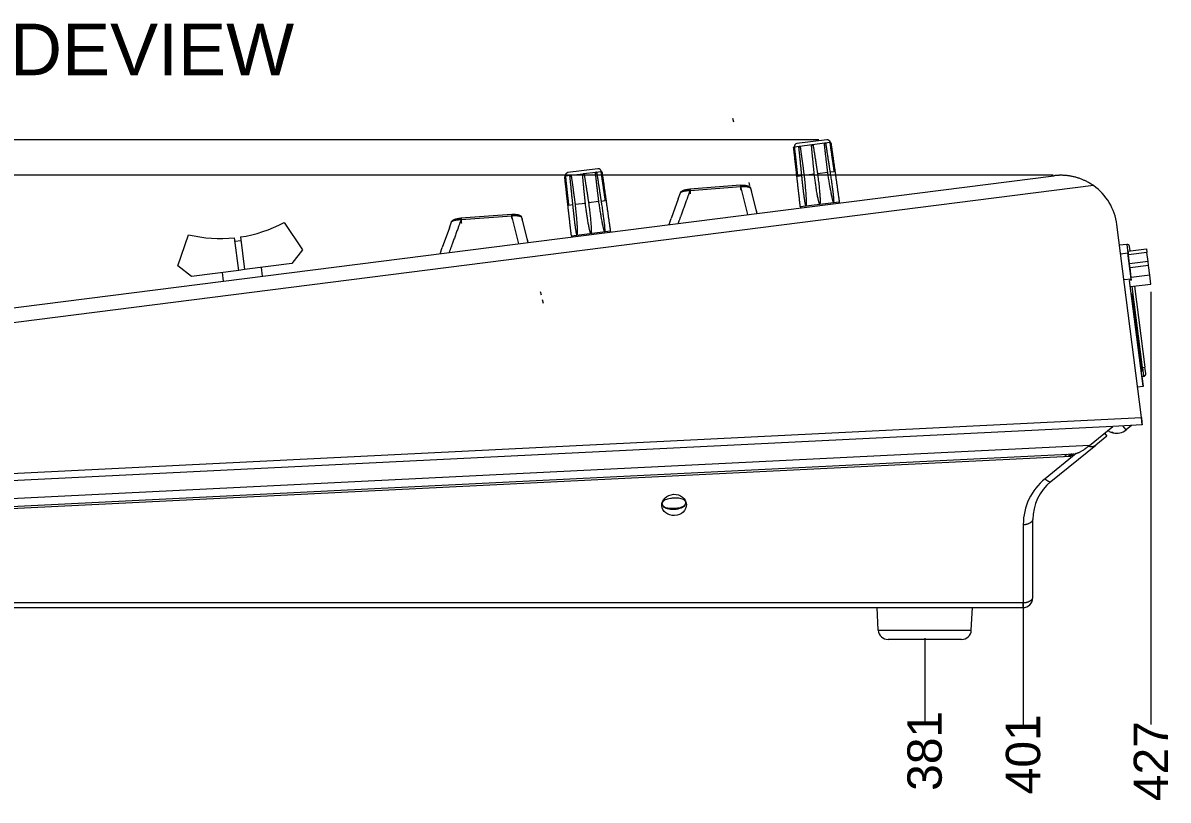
# Model space of a CAD drawing. Header units: metres. Extents: x 0.424 to 0.895, y -0.018 to 0.953.
# Drawn here: x 0.6621 to 0.8953, y -0.0181 to 0.1403 of the extents above; entities that cross this region are included whole.
import ezdxf

# ---------------------------------------------------------------- set-up
doc = ezdxf.new("R2010")
doc.units = ezdxf.units.M
for name, color, linetype, lineweight in [('Bemaßung (ISO)', 7, 'Continuous', 25), ('Sichtbar (ISO)', 7, 'Continuous', 50), ('Sichtbar schmal (ISO)', 7, 'Continuous', 35), ('Symbol (ISO)', 7, 'Continuous', 25)]:
    doc.layers.add(name, color=color, linetype=linetype, lineweight=lineweight)
doc.styles.add('Arial', font='arial.ttf')

# ---------------------------------------------------------------- blocks, each defined once
blk = doc.blocks.new('Gruppe-31')
at = {"layer": 'Bemaßung (ISO)', "lineweight": 9, "transparency": 33554687}
blk.add_line((0.2248284420960419, -0.3681082054002894), (-0.2107419621655197, -0.3681082054002894), dxfattribs=at)
blk = doc.blocks.new('Gruppe-32')
at = {"layer": 'Bemaßung (ISO)', "lineweight": 9, "transparency": 33554687}
blk.add_line((0.1771612276977339, -0.360868545283615), (-0.1907419621655194, -0.360868545283615), dxfattribs=at)
blk = doc.blocks.new('Gruppe-37')
at = {"layer": 'Bemaßung (ISO)', "lineweight": 9, "transparency": 33554687}
blk.add_line((0.1987153514188119, -0.4623873036679216), (0.1987153514188119, -0.4800256857327884), dxfattribs=at)
at = {"layer": 'Bemaßung (ISO)', "transparency": 33554687, "insert": (0.198715351418811, -0.4935256853559752), "char_height": 0.007, "attachment_point": 4, "rotation": 90, "line_spacing_factor": 1.004016064257028, "style": 'Arial'}
blk.add_mtext('381', dxfattribs=at)
blk = doc.blocks.new('Gruppe-38')
at = {"layer": 'Bemaßung (ISO)', "lineweight": 9, "transparency": 33554687}
blk.add_line((0.2187647792558298, -0.4488195820205058), (0.2187647792558298, -0.4800256857327884), dxfattribs=at)
at = {"layer": 'Bemaßung (ISO)', "transparency": 33554687, "insert": (0.2187647792558298, -0.4942256853338097), "char_height": 0.007, "attachment_point": 4, "rotation": 90, "line_spacing_factor": 1.004016064257028, "style": 'Arial'}
blk.add_mtext('401', dxfattribs=at)
blk = doc.blocks.new('Gruppe-39')
at = {"layer": 'Bemaßung (ISO)', "lineweight": 9, "transparency": 33554687}
blk.add_line((0.2447632936129739, -0.391857452916014), (0.2447632936129739, -0.4800256857327884), dxfattribs=at)
at = {"layer": 'Bemaßung (ISO)', "transparency": 33554687, "insert": (0.2447632936129739, -0.4956256852894786), "char_height": 0.007, "attachment_point": 4, "rotation": 90, "line_spacing_factor": 1.004016064257028, "style": 'Arial'}
blk.add_mtext('427', dxfattribs=at)

msp = doc.modelspace()

# ---------------------------------------------------------------- linework, layer by layer
at = {"layer": 'Sichtbar (ISO)', "lineweight": 9}
for p, q in [((0.8068548423317257, 0.1200524399696272), (0.806670061012978, 0.1207803961725808)), ((0.8191706198768631, 0.1150282613629304), (0.8191564637248953, 0.1150264621900135)), ((0.8191706198768631, 0.1150282613629304), (0.820223678804828, 0.1151620996480429)), ((0.8257910742416411, 0.116474513017436), (0.8196901512023241, 0.1156991175903587)), ((0.8202492623347516, 0.1151653511809639), (0.8202236790819272, 0.1151620996832608)), ((0.8202492623347516, 0.115165351180964), (0.8228005776070781, 0.1154896100156428)), ((0.822831617829147, 0.1154935550656118), (0.8228005776070781, 0.1154896100156428)), ((0.822831617829147, 0.1154935550656119), (0.8253830277994018, 0.1158178259359025)), ((0.8254086630861011, 0.1158210840468393), (0.8253830277994018, 0.1158178259359025)), ((0.825408663087368, 0.1158210840470002), (0.8264619008450826, 0.1159549450604397)), ((0.8264760583897077, 0.1159567444103561), (0.8264619008450826, 0.1159549450604396)), ((0.7791661339411707, 0.1105487268267642), (0.7730652109018538, 0.1097733313996869)), ((0.7762066775286767, 0.10956776887494), (0.7787580874989315, 0.1098920397452307)), ((0.7787837227856307, 0.1098952978561674), (0.7787580874989315, 0.1098920397452307)), ((0.7787837227868977, 0.1098952978563284), (0.7798369605446127, 0.1100291588697678)), ((0.7798511180892373, 0.1100309582196843), (0.7798369605446127, 0.1100291588697678)), ((0.8238946343814566, 0.109595905601102), (0.8259797463970726, 0.1098609124388271)), ((0.8264415179757647, 0.1099196011926705), (0.827305717626526, 0.1100294364508709)), ((0.4758956397761055, 0.05879925345880843), (0.8720092283288259, 0.1091432199680698)), ((0.772545679576393, 0.1091024751722586), (0.7725315234244249, 0.1091006759993416)), ((0.772545679576393, 0.1091024751722586), (0.7735987385043577, 0.1092363134573711)), ((0.7736243220342812, 0.1092395649902921), (0.7735987387814566, 0.1092363134925889)), ((0.7736243220342812, 0.1092395649902922), (0.776175637306608, 0.1095638238249709)), ((0.7762066775286767, 0.10956776887494), (0.776175637306608, 0.1095638238249709)), ((0.8101321024593724, 0.1071414880085628), (0.8099654868353113, 0.1077978799298474)), ((0.8198355134683718, 0.1090800125512022), (0.8206973063840498, 0.1091895419259537)), ((0.8211585372824234, 0.1092481619621548), (0.8232426495402763, 0.1095130417358939)), ((0.7955522119445682, 0.1044364693268633), (0.7959978948106864, 0.105677331894544)), ((0.7959979366453649, 0.1056774520587705), (0.7959978957629844, 0.1056773383094131)), ((0.8082463092239918, 0.1072048414553023), (0.7979150881478385, 0.1064345728110788)), ((0.8102555151912181, 0.1065915344543697), (0.8104452326787199, 0.1058441561680202)), ((0.8102574417785151, 0.1065892000140725), (0.8104039495164049, 0.1060120419546954)), ((0.8102623731499548, 0.1065904518350365), (0.810262309313673, 0.1065907030287883)), ((0.8103082925951214, 0.1064095530473194), (0.8103085071582095, 0.1064087077825336)), ((0.8103085074882475, 0.1064087078663091), (0.8103530904437216, 0.1062330731877057)), ((0.8103530902413031, 0.1062330731363249), (0.8103535454002739, 0.1062312800401114)), ((0.8104037838515865, 0.1060126805238801), (0.8115593506149102, 0.1014603982240019)), ((0.7732105731679012, 0.1031542263605303), (0.7740723660835797, 0.1032637557352818)), ((0.774533596981953, 0.103322375771483), (0.7766177092398057, 0.1035872555452221)), ((0.7772696940809865, 0.1036701194104302), (0.7793548060966022, 0.1039351262481552)), ((0.7798165776752943, 0.1039938150019987), (0.7806807773260557, 0.1041036502601991)), ((0.795552215497883, 0.1044364810595703), (0.7941125092968419, 0.1004280735642599)), ((0.820388053909935, 0.1029044103137517), (0.8203989718849138, 0.1027854349924343)), ((0.8283351319360581, 0.103794079450421), (0.8203989718849143, 0.1027854349924344)), ((0.8203989718849143, 0.1027854349924343), (0.8204241879963637, 0.1025870309911557)), ((0.82831594125784, 0.1039120033544004), (0.8283351319360583, 0.1037940794504211)), ((0.8283351319360581, 0.103794079450421), (0.8283603480475076, 0.1035956754491424)), ((0.7616213689235214, 0.1012790552646305), (0.7512901478473681, 0.1005087866204069)), ((0.7636314312602697, 0.1006623786151711), (0.7638211499200288, 0.09991499570939927)), ((0.7636325015626371, 0.1006634138548579), (0.7637790093046222, 0.1000862557792387)), ((0.7636374328494844, 0.1006646656443647), (0.7636373690132027, 0.1006649168381163)), ((0.7636833522946403, 0.10048376685669), (0.7636835668577505, 0.1004829215918164)), ((0.7636835671877884, 0.1004829216755919), (0.7637281501432369, 0.1003072869970895)), ((0.7637281499408184, 0.1003072869457089), (0.7637286050998173, 0.1003054938493854)), ((0.7936665016454508, 0.09918630988123373), (0.7941125241321174, 0.1004281169739443)), ((0.8113890708366402, 0.1021259762937693), (0.8115574025637142, 0.1014628458263135)), ((0.7152610635873695, 0.09960420271310322), (0.7189936069500386, 0.09403032434649017)), ((0.7489272751986613, 0.09851069487237568), (0.7474875689960409, 0.09450228737266764)), ((0.7489272688343094, 0.09851067531322683), (0.7493729516833423, 0.0997515378333384)), ((0.7493729963448945, 0.0997516658680987), (0.7493729554625138, 0.09975155211874126)), ((0.7637798678959411, 0.1000828590139607), (0.7649354431260271, 0.09553054336079808)), ((0.7816910009573697, 0.09798621716372846), (0.781710191635588, 0.09786829325974933)), ((0.889863952146105, 0.05987120395752082), (0.8848673848107039, 0.09918491630290649)), ((0.6935978947863782, 0.0908026620809328), (0.6958174714620667, 0.09713302379103583)), ((0.7060157402574933, 0.08986079486338011), (0.7051701755496655, 0.09651381992269142)), ((0.706461464003135, 0.09587150058627514), (0.7052710399954635, 0.09572020391757696)), ((0.7063605995573371, 0.09666511659138949), (0.7072061642651651, 0.09001209153207806)), ((0.7647647337747853, 0.09619781430218333), (0.764933066227537, 0.09553468097584755)), ((0.7737631136094649, 0.09697862412307989), (0.7737740315844435, 0.09685964880176251)), ((0.7817101916355877, 0.09786829325974922), (0.7737740315844439, 0.09685964880176257)), ((0.7737740315844439, 0.09685964880176251), (0.7737992476958937, 0.09666124480048388)), ((0.7817101916355877, 0.09786829325974922), (0.7817354077470374, 0.09766988925847059)), ((0.7189936069500386, 0.09403032434649017), (0.716828758327177, 0.09123507293738692)), ((0.7470415354836872, 0.0932604516880624), (0.7474875578162302, 0.0945022583516511)), ((0.8869002311658698, 0.09515655489466818), (0.885400224267496, 0.09499245861562317)), ((0.8871124108689769, 0.09377479772773245), (0.8908820868932701, 0.09425390384527621)), ((0.887112410868976, 0.09377479772773245), (0.887204418394067, 0.09305086925202788)), ((0.887563779971824, 0.09383216438128045), (0.887450615278178, 0.09472256051025729)), ((0.8908820868932701, 0.09425390384527621), (0.89097409441836, 0.09352997536957158)), ((0.8912078540278399, 0.09169072105193071), (0.8909740944183591, 0.09352997536957519)), ((0.716828758327177, 0.09123507293738692), (0.7072061642651651, 0.09001209153207806)), ((0.8874381780035469, 0.09121161493438695), (0.8872044183940659, 0.0930508692520316)), ((0.8875410847636249, 0.09040192970599598), (0.8874381780035469, 0.09121161493438695)), ((0.8913107607879189, 0.09088103582353979), (0.8912078540278399, 0.09169072105193071)), ((0.6963931461954814, 0.0886378134580712), (0.6935978947863782, 0.0908026620809328)), ((0.7060157402574933, 0.08986079486338011), (0.6963931461954814, 0.0886378134580712)), ((0.7026428722357525, 0.0894321209687357), (0.7028698172387994, 0.08764648495722832)), ((0.7072061642651642, 0.09001209153207806), (0.7060157402574928, 0.08986079486338011)), ((0.7105790322868966, 0.09044076542672236), (0.7108059772899437, 0.08865512941521497)), ((0.8877932458781199, 0.08841788969321018), (0.8875410847636249, 0.09040192970599598)), ((0.8915629219024139, 0.08889699581075378), (0.8877932458781199, 0.08841788969321018)), ((0.8915629219024139, 0.08889699581075389), (0.8913107607879189, 0.09088103582353979)), ((0.891793140156881, 0.08708560538503685), (0.8915629219024128, 0.08889699581075389)), ((0.8862920951075518, 0.0879750902306633), (0.8878247660174299, 0.08816988469161202)), ((0.887861059233434, 0.087884324434292), (0.8874642512308769, 0.0878338922113927)), ((0.8902017302743359, 0.06629501232806678), (0.8874642512308769, 0.0878338922113967)), ((0.887626656130031, 0.0865560670445909), (0.891793140156881, 0.08708560538503685)), ((0.887861059233434, 0.087884324434292), (0.8877932458781199, 0.08841788969321018)), ((0.8884748332354329, 0.08666386592103847), (0.8905771052900591, 0.07012288622849)), ((0.7676774294365359, 0.0847866835830709), (0.7675058893246123, 0.08546247644468508)), ((0.8878156557284109, 0.08506899094905424), (0.88791485772905, 0.08508159900477913)), ((0.88791485772905, 0.08508159900477913), (0.8899132345614369, 0.06935808190345022)), ((0.768109957458686, 0.08308271239934034), (0.767914491196092, 0.08385276388265478)), ((0.890740702206602, 0.06883568209695812), (0.8905771052900591, 0.07012288622849)), ((0.8898140325607969, 0.06934547384772527), (0.8899132345614369, 0.06935808190345022)), ((0.890316379448863, 0.06827780756442792), (0.889956356246794, 0.06822565056144514)), ((0.890256291374576, 0.06630194675871948), (0.890010796306165, 0.06823353735964299)), ((0.8890658673670159, 0.06615065009001747), (0.8902017302743359, 0.06629501232806695)), ((0.890201730274224, 0.06629501232807078), (0.890256291374576, 0.06630194675871948)), ((0.89, 0.05837609996097592), (0.8840073286580359, 0.05807963716869852)), ((0.89, 0.05837609996097592), (0.8899629421509639, 0.0591251838787214)), ((0.8793175740507279, 0.054209212111205), (0.8840073286580359, 0.05807963716869852)), ((0.8828343604456108, 0.05610418787357319), (0.880564559428525, 0.05425988354430289)), ((0.8823443775195481, 0.05670721402618994), (0.8828343604456108, 0.05610418787357319)), ((0.8836630559552279, 0.05690093273611668), (0.8840646573499968, 0.0569208003150446)), ((0.8840646573499968, 0.0569208003150446), (0.884072045151021, 0.05677146399144872)), ((0.8867556881483049, 0.05737859137010221), (0.8861019126981171, 0.05818325810796721)), ((0.887852673530542, 0.05826986980671928), (0.8867556881483049, 0.05737859137010221)), ((0.871439084285239, 0.04684506912370201), (0.880564559428525, 0.05425988354430289)), ((0.4847520484577549, 0.03313780835017149), (0.8762787978124809, 0.05250698559040812)), ((0.8753277889091751, 0.05193754122605349), (0.5040998898434734, 0.03356609367611052)), ((0.874097990851069, 0.0518766805779764), (0.8747713643643039, 0.05243241151422129)), ((0.875646552106643, 0.05247570783184929), (0.8749618897167108, 0.05191943348727707)), ((0.876012388818589, 0.05249380610004212), (0.8753277889091751, 0.05193754122605349)), ((0.867745197962736, 0.02316042654561529), (0.8677451979627449, 0.03908408141038139)), ((0.5103845402840659, 0.02116042654561495), (0.865745197962736, 0.02116042654561545)), ((0.8362747613780359, 0.01655575463312925), (0.8360334407487748, 0.02116042654561545)), ((0.8552156345474018, 0.01655575463312958), (0.855456955176662, 0.02116042654561545)), ((0.8532183754778921, 0.01466042654561545), (0.8382720204475449, 0.01466042654561533))]:
    msp.add_line(p, q, dxfattribs=at)
for centre, radius, start, end in [((0.8191741149911724, 0.1148875793876267), 0.0001400000000000032, 97.24316087088158, 186.4527149929231), ((0.8197657995366731, 0.1151039055865228), 0.0005999999999999901, 97.24316087090689, 187.2431608709102), ((0.8202413300828425, 0.1150232168471479), 0.0001399999999999745, 97.24316087078927, 185.9239546729863), ((0.8254263143653829, 0.1156822012461052), 0.0001399999999998724, 8.487988403278285, 97.24316087116438), ((0.82586672257599, 0.1158793010136002), 0.0006000000000001664, 7.243160870910205, 97.24316087090689), ((0.8264937096775202, 0.1158178616107062), 0.0001399999999998845, 8.033606748916034, 97.2431608709739), ((0.7731408592362029, 0.109178119395851), 0.0006000000000000187, 97.24316087092842, 187.2431608709129), ((0.7788013740649126, 0.1097564150554333), 0.0001399999999998724, 8.487988403278285, 97.24316087116438), ((0.7792417822755197, 0.1099535148229283), 0.000599999999999941, 7.243160870912943, 97.24316087092842), ((0.7798687693770499, 0.1098920754200344), 0.0001399999999998845, 8.033606748916034, 97.2431608709739), ((0.7725491746907023, 0.1089617931969548), 0.0001400000000000319, 97.2431608709739, 186.4527149929126), ((0.7736163897823723, 0.109097430656476), 0.0001400000000000032, 97.24316087088158, 185.9239546729767), ((0.8734591547371848, 0.0977349898945507), 0.01149999999999961, 7.243160870916611, 54.90055541870826), ((0.7022891609635658, 0.1239409203701444), 0.02757799999999987, 278.4898132876112, 298.0584079754565), ((0.7022891609635658, 0.1239409203701445), 0.02757800000000004, 256.4279137663769, 275.9965084542224), ((0.8869546052749819, 0.09465952023163321), 0.000499999999999999, 7.243160870922089, 96.2431608709203), ((0.890244692203406, 0.06877264181833398), 0.000500000000000007, 278.2431608709322, 7.243160870922111), ((0.88480088032158, 0.05978456858540959), 0.003099999999998617, 234.6762038301621, 248.4668108903746), ((0.8848008803215819, 0.05978456858541098), 0.003100000000000091, 248.4668108903172, 256.4020038660493), ((0.88480088032158, 0.05978456858541098), 0.003100000000000068, 256.4020038661097, 309.0931608709171), ((0.877745197962744, 0.03908408141038139), 0.009999999999999955, 129.0952425561675, 180), ((0.865745197962736, 0.02316042654561556), 0.002000000000000114, 270, 0), ((0.8382720204475449, 0.01666042654561534), 0.002000000000000105, 182.9999999999989, 270), ((0.8532183754778921, 0.01666042654561545), 0.002, 270, 357.0000000000008)]:
    msp.add_arc(centre, radius, start, end, dxfattribs=at)
msp.add_ellipse((0.7946890149064619, 0.04207564878905778), major_axis=(0.002496944243633155, 0.000123569592486151), ratio=0.8660254037844171, dxfattribs=at)
for points, degree, knots in [([(0.8203880539190909, 0.1029044102176596), (0.8197116136110101, 0.1088881380590238), (0.8190350018993549, 0.1148718457394498)], 1, [0, 0, 0.5000000322535685, 1, 1]), ([(0.8191884583674278, 0.1148951000179729), (0.8192632064043585, 0.114222364010247), (0.8196115786702965, 0.111091633663628), (0.8198355134683718, 0.1090800125512022)], 2, [0, 0, 0, 0.3574562647680183, 1, 1, 1]), ([(0.827305717626526, 0.110029436450871), (0.8270190904248378, 0.1120351457339734), (0.8265729025552316, 0.115157542734394), (0.8264778779188859, 0.1158218943817355)], 2, [0, 0, 0, 0.6423626178942539, 1, 1, 1]), ([(0.8266323357548495, 0.1158374271591083), (0.8274740530152096, 0.1098747035308702), (0.8283159412730126, 0.1039120032590731)], 1, [0, 0, 0.4999999677464239, 1, 1]), ([(0.7806807773260557, 0.1041036502601991), (0.7803941501243676, 0.1061093595433019), (0.779947962254761, 0.1092317565437222), (0.7798529376184151, 0.1098961081910637)], 2, [0, 0, 0, 0.6423626178942431, 1, 1, 1]), ([(0.7800073954543794, 0.1099116409684364), (0.7808491127147394, 0.1039489173401984), (0.7816910009725425, 0.09798621706840122)], 1, [0, 0, 0.4999999677464185, 1, 1]), ([(0.7737631136186205, 0.09697862402698776), (0.7730866733105397, 0.102962351868352), (0.7724100615988845, 0.108946059548778)], 1, [0, 0, 0.5000000322535715, 1, 1]), ([(0.7725635180669573, 0.108969313827301), (0.7726382661038879, 0.1082965778195752), (0.7729866383698264, 0.1051658474729563), (0.7732105731679014, 0.1031542263605303)], 2, [0, 0, 0, 0.3574562647679792, 1, 1, 1])]:
    msp.add_open_spline(points, degree=degree, knots=knots, dxfattribs=at)
for points in [[(0.8207381837856347, 0.1087856998995372), (0.8205807590173554, 0.1103415047334831), (0.8202634991027298, 0.1134530866032299), (0.8201020777173014, 0.1150087676710054)], [(0.8202492623347512, 0.1151653511809639), (0.8202535911972173, 0.1151659013567553), (0.8202623556484029, 0.1151659339343667), (0.8202765814972436, 0.1151642627204269), (0.8202959149217881, 0.1151567593734563), (0.8203141827647276, 0.1151443367787284), (0.8203306700913153, 0.1151274586452684), (0.8203428677680249, 0.11510945796725), (0.8203516208581279, 0.1150924313269067), (0.8203585603323303, 0.115074027255709), (0.8203635341073154, 0.1150546264272922), (0.8203649820053769, 0.1150446300223399)], [(0.8203649820053768, 0.1150446300223399), (0.8204620121680439, 0.1143747259563203), (0.8207728236237732, 0.1121443772173032), (0.8210703583036547, 0.1099164510082191), (0.8211585372824234, 0.1092481619621549)], [(0.8226786778952373, 0.1153390359182037), (0.8226775379331257, 0.115352642245873), (0.8226805602298414, 0.1153797855806505), (0.8226887730027461, 0.1154058410012613), (0.8227018725580066, 0.1154298241450314), (0.8227193665641409, 0.1154508269242216), (0.8227406009053931, 0.1154680538532075), (0.8227638718387531, 0.115480373164643), (0.8227879925748625, 0.1154880105238337), (0.8228005776070786, 0.1154896100156428)], [(0.8232426495402763, 0.1095130417358939), (0.8231728939846539, 0.110179386260277), (0.822943563289007, 0.1124223433028936), (0.8227347531078594, 0.1146697349744963), (0.8226786778952373, 0.1153390359182037)], [(0.822831617829147, 0.1154935550656117), (0.8228377140854964, 0.1154943298679271), (0.8228499797175017, 0.115494807427319), (0.8228697674999366, 0.1154938431060654), (0.8228963027529862, 0.115487255073852), (0.8229210630210048, 0.1154756576324137), (0.8229431139521275, 0.1154594866040077), (0.8229592054565924, 0.115441980811143), (0.8229706047575741, 0.1154252904903696), (0.8229794902395815, 0.1154071337465916), (0.8229856759710101, 0.1153878869515035), (0.8229873540953904, 0.1153779198071132)], [(0.8229873540953904, 0.1153779198071132), (0.8230998127593755, 0.1147099766229619), (0.8234566650122805, 0.1124854794285977), (0.8237947123365575, 0.1102627021648454), (0.8238946343814568, 0.1095959056011021)], [(0.8253011309565876, 0.1156723359940106), (0.8252996713312757, 0.1156859016941582), (0.8253006921604346, 0.1157127906528717), (0.8253055913394292, 0.1157384249330173), (0.8253141671038133, 0.1157618331266145), (0.8253260460049527, 0.1157821222553111), (0.8253407559671668, 0.1157985199698263), (0.8253570611364276, 0.1158099539690563), (0.8253740905546749, 0.1158166900588151), (0.8253830277994021, 0.1158178259359025)], [(0.8259797463970726, 0.1098609124388273), (0.8258983665528594, 0.1105257795768937), (0.8256284633453436, 0.1127635800653354), (0.8253729305356114, 0.115005033535077), (0.8253011309565876, 0.1156723359940104)], [(0.8255647809213974, 0.1157028655357241), (0.8257957202680302, 0.1141553951621403), (0.8262662567851425, 0.1110621743155638), (0.8265033960176097, 0.1095159935761688)], [(0.8264778779188859, 0.1158218943817355), (0.8264759461503836, 0.1158354000749532), (0.8264724069590479, 0.1158617094789007), (0.8264692901474566, 0.1158863249685453), (0.8264666833646874, 0.115908311918852), (0.8264646127543678, 0.1159268281375583), (0.826463117008172, 0.1159411661912446), (0.8264622191636924, 0.1159504137773534), (0.8264618467045962, 0.1159549381794667), (0.8264619008450831, 0.1159549450604397)], [(0.7786761906561173, 0.1097465498033387), (0.7786747310308055, 0.1097601155034864), (0.7786757518599643, 0.1097870044621996), (0.7786806510389588, 0.1098126387423456), (0.7786892268033432, 0.1098360469359425), (0.7787011057044826, 0.1098563360646392), (0.7787158156666965, 0.1098727337791542), (0.7787321208359567, 0.1098841677783847), (0.7787491502542045, 0.1098909038681433), (0.7787580874989317, 0.1098920397452307)], [(0.7793548060966022, 0.1039351262481552), (0.7792734262523888, 0.1045999933862217), (0.7790035230448734, 0.1068377938746636), (0.7787479902351411, 0.1090792473444053), (0.778676190656117, 0.1097465498033387)], [(0.778939840620927, 0.1097770793450522), (0.7791707799675596, 0.1082296089714685), (0.7796413164846722, 0.105136388124892), (0.7798784557171393, 0.103590207385497)], [(0.7798529376184151, 0.1098961081910637), (0.7798510058499132, 0.1099096138842816), (0.7798474666585775, 0.1099359232882288), (0.7798443498469865, 0.1099605387778735), (0.7798417430642166, 0.1099825257281804), (0.779839672453897, 0.1100010419468865), (0.7798381767077021, 0.1100153800005725), (0.7798372788632221, 0.1100246275866815), (0.7798369064041257, 0.1100291519887949), (0.7798369605446129, 0.1100291588697678)], [(0.826503406690093, 0.1095159952555864), (0.8267264957760804, 0.1080618938173942), (0.8270558100345069, 0.1056063852057028), (0.8271502818752088, 0.1046223566751983), (0.8271881993686779, 0.1041293428387632), (0.8271870589166674, 0.1039125078905065), (0.8271820505251439, 0.1038279101923665), (0.8271742084867113, 0.1037935916264383), (0.827170109929042, 0.1037807701249867), (0.8271661162129453, 0.1037732412554694), (0.8271628478681191, 0.1037687460451316), (0.8271595655555319, 0.1037660815492217), (0.827156668856865, 0.1037646991429745), (0.8271536204321543, 0.1037642513571788), (0.8271506588465636, 0.1037646398244002), (0.8271472575921934, 0.1037659016825268), (0.8271435748183721, 0.1037683112905018), (0.8271386627917545, 0.1037725826121235), (0.8271326970747698, 0.103779918952551), (0.8271234850138489, 0.103793420344805), (0.8271107035121272, 0.1038187317680251), (0.8270759503534486, 0.1038984578543477), (0.8270129579414895, 0.1041143874827912), (0.8269337610423545, 0.1044224225335731), (0.826762599830543, 0.1052104536146613), (0.8266285322787805, 0.105920926376245), (0.8264352383890992, 0.1069720958771632), (0.8261164588448375, 0.108941022732698), (0.8259797463970726, 0.1098609124388273)], [(0.7741132434851643, 0.1028599137088654), (0.773955818716885, 0.1044157185428113), (0.7736385588022594, 0.107527300412558), (0.7734771374168312, 0.1090829814803335)], [(0.7736243220342808, 0.1092395649902921), (0.7736286508967468, 0.1092401151660835), (0.7736374153479326, 0.1092401477436948), (0.7736516411967732, 0.1092384765297551), (0.7736709746213175, 0.1092309731827843), (0.7736892424642576, 0.1092185505880565), (0.7737057297908454, 0.1092016724545966), (0.7737179274675545, 0.1091836717765782), (0.7737266805576578, 0.1091666451362349), (0.7737336200318601, 0.1091482410650371), (0.7737385938068451, 0.1091288402366203), (0.7737400417049064, 0.1091188438316681)], [(0.7737400417049062, 0.1091188438316681), (0.7738370718675736, 0.1084489397656486), (0.7741478833233029, 0.1062185910266314), (0.7744454180031848, 0.1039906648175473), (0.774533596981953, 0.1033223757714831)], [(0.7760537375947674, 0.1094132497275319), (0.7760525976326555, 0.1094268560552012), (0.776055619929371, 0.1094539993899786), (0.7760638327022762, 0.1094800548105895), (0.7760769322575367, 0.1095040379543597), (0.7760944262636705, 0.1095250407335496), (0.7761156606049225, 0.1095422676625359), (0.776138931538283, 0.109554586973971), (0.7761630522743921, 0.1095622243331619), (0.7761756373066082, 0.109563823824971)], [(0.7766177092398057, 0.1035872555452221), (0.776547953684184, 0.104253600069605), (0.7763186229885368, 0.1064965571122218), (0.7761098128073893, 0.1087439487838244), (0.7760537375947674, 0.1094132497275319)], [(0.7762066775286767, 0.10956776887494), (0.776212773785026, 0.1095685436772552), (0.7762250394170314, 0.1095690212366472), (0.7762448271994664, 0.1095680569153934), (0.7762713624525158, 0.1095614688831801), (0.7762961227205342, 0.1095498714417419), (0.776318173651658, 0.1095337004133359), (0.7763342651561225, 0.1095161946204712), (0.7763456644571041, 0.1094995042996977), (0.7763545499391109, 0.1094813475559197), (0.77636073567054, 0.1094621007608316), (0.7763624137949202, 0.1094521336164414)], [(0.7763624137949202, 0.1094521336164414), (0.7764748724589053, 0.10878419043229), (0.7768317247118104, 0.1065596932379258), (0.7771697720360873, 0.1043369159741735), (0.7772696940809865, 0.1036701194104302)], [(0.8211585372824234, 0.1092481619621549), (0.8213267119303155, 0.1076599191625925), (0.8215492577080606, 0.1049620009991028), (0.8215918475090724, 0.1039159087227433), (0.821602401529677, 0.1034194171319433), (0.8215892217891191, 0.1032010520530406), (0.8215795365498779, 0.103115859952006), (0.8215698354769105, 0.1030813051125076), (0.8215650504366103, 0.1030683963627019), (0.8215606648064827, 0.1030608176829599), (0.8215571687303624, 0.1030562935291652), (0.8215537610092037, 0.1030536130944814), (0.8215508077535874, 0.1030522235001416), (0.8215477560568771, 0.1030517752984918), (0.8215448372902601, 0.103052169207781), (0.8215415307740017, 0.1030534431066263), (0.82153800884991, 0.1030558731577612), (0.8215333704057934, 0.1030601792502884), (0.8215278569055371, 0.1030675730650984), (0.8215194643260899, 0.1030811786091641), (0.8215081863594786, 0.1031066811238372), (0.8214781266328648, 0.1031870037208418), (0.8214275728517688, 0.1034045142342484), (0.821365945182998, 0.1037147822423694), (0.8212387879163452, 0.1045084059948658), (0.8211435712785028, 0.1052238165045245), (0.8210195083058178, 0.1061849718723915), (0.8208234795575895, 0.1079423221469455), (0.8207381755032311, 0.10878569917066)], [(0.8238946343814568, 0.1095959056011021), (0.8241039122678826, 0.1080128868082994), (0.8243772778839747, 0.1053214275806141), (0.824423439440558, 0.1042757892557173), (0.824431922482586, 0.103779034454366), (0.824410570404064, 0.1035596307140243), (0.8243958306181312, 0.1034737962065282), (0.8243816994406897, 0.1034386783239115), (0.8243747805248508, 0.1034254983696781), (0.824368491676686, 0.1034176778008714), (0.8243634971433369, 0.1034129632009957), (0.8243586501464393, 0.1034100998418888), (0.8243544610582596, 0.1034085531796904), (0.8243501444946113, 0.1034079442200647), (0.8243460260836746, 0.1034081856608315), (0.8243413707427689, 0.1034092881311153), (0.8243364253369482, 0.1034115372651634), (0.8243299257640126, 0.103415606817946), (0.8243222280903763, 0.1034227230357365), (0.8243105398600414, 0.1034359097198018), (0.8242949227284448, 0.1034608607492874), (0.8242534523401346, 0.1035397331108363), (0.8241847646085729, 0.1037549388939286), (0.8241016666052555, 0.1040624781347623), (0.8239326765331465, 0.1048507851563574), (0.8238082387281245, 0.105562481808415), (0.8236306915540746, 0.1066156526345771), (0.8233554848685984, 0.1085901173726961), (0.8232426495402763, 0.1095130417358939)], [(0.880071623928304, 0.1071437757458975), (0.8799062007442899, 0.1072600347111953), (0.8795744629382475, 0.1074760778587017), (0.878564250642102, 0.1080873427281596), (0.876708898302804, 0.1088093422993017), (0.8747966618661118, 0.1091985418083616), (0.8728902560161734, 0.1092551939817549), (0.8720092283288259, 0.1091432199680697)], [(0.7959979396617445, 0.1056774517170859), (0.7960154977820573, 0.1057262842563441), (0.7960656265040609, 0.1058137682652791), (0.7961258401619093, 0.1058902315789451), (0.7961945163196544, 0.1059555315710662), (0.796282734742103, 0.1060232407624077), (0.796394899359899, 0.1060880291071481), (0.7965661573311204, 0.1061682470609686), (0.7968273781705839, 0.1062547297587664), (0.7971151047204666, 0.1063254727952005), (0.7974257860219572, 0.1063816127109085), (0.7976675630809384, 0.1064119723489165), (0.797832469334172, 0.1064283958733392), (0.7979150788972019, 0.1064345563291743)], [(0.7979150881478383, 0.1064345728110794), (0.7979147775263677, 0.106434549651874), (0.7979891337477159, 0.1054372512362662), (0.797989754990657, 0.1054372975546767), (0.7979153987693088, 0.1064345959702848), (0.7979150881478383, 0.1064345728110794)], [(0.8082463092239913, 0.1072048414553024), (0.8082459986022545, 0.1072048182959739), (0.8083203552196776, 0.1062075190213253), (0.8083209764631517, 0.1062075653399825), (0.8082466198457282, 0.107204864614631), (0.8082463092239913, 0.1072048414553024)], [(0.8082463207431324, 0.107204825215749), (0.8083917245283228, 0.1072156623055008), (0.8086836342987438, 0.1072228025321532), (0.8089577314078004, 0.1072150893110327), (0.8092145042390493, 0.1071934223526638), (0.8094489452568077, 0.1071582504597883), (0.8096609374820072, 0.1071088154852143), (0.8098107498372837, 0.1070550823185187), (0.809916828048721, 0.1070062344450645), (0.8100116064962435, 0.106947006424497), (0.8100969253026264, 0.1068772033636889), (0.810155828634867, 0.1068086599769779), (0.8101936895275994, 0.1067543797751717), (0.8102265803540343, 0.1066936607710806), (0.810253282876446, 0.1066261601466269), (0.8102623043067665, 0.1065907024460954)], [(0.8082463213953033, 0.1072048249828251), (0.8083917244128282, 0.1072156620130841), (0.8086836326346497, 0.1072228022840148), (0.80895772915337, 0.1072150892360633), (0.8092145022195354, 0.1071934224331949), (0.8094489434734983, 0.1071582506905929), (0.8096609359519029, 0.1071088158765781), (0.8098107483689332, 0.1070550829331211), (0.8099168265131673, 0.1070062353474071), (0.8100116052324531, 0.1069470075317324), (0.8100969246129559, 0.1068772043812192), (0.8101558283639788, 0.1068086608088921), (0.8101936895499418, 0.1067543803963866), (0.8102265806478244, 0.1066936610709019), (0.8102532833921046, 0.1066261599852299), (0.8102623048724481, 0.1065907020088855)], [(0.774533596981953, 0.1033223757714831), (0.7747017716298452, 0.1017341329719207), (0.7749243174075903, 0.099036214808431), (0.7749669072086022, 0.09799012253207151), (0.7749774612292066, 0.09749363094127173), (0.7749642814886493, 0.09727526586236879), (0.7749545962494073, 0.09719007376133415), (0.7749448951764402, 0.09715551892183588), (0.7749401101361404, 0.09714261017203007), (0.7749357245060119, 0.09713503149228792), (0.7749322284298923, 0.09713050733849343), (0.7749288207087338, 0.09712782690380956), (0.774925867453117, 0.09712643730946985), (0.7749228157564075, 0.09712598910781994), (0.7749198969897898, 0.09712638301710913), (0.7749165904735313, 0.09712765691595449), (0.7749130685494396, 0.09713008696708952), (0.7749084301053231, 0.09713439305961652), (0.7749029166050664, 0.0971417868744266), (0.7748945240256195, 0.09715539241849219), (0.7748832460590083, 0.0971808949331654), (0.7748531863323942, 0.09726121753016997), (0.7748026325512987, 0.0974787280435766), (0.7747410048825274, 0.09778899605169761), (0.7746138476158748, 0.09858261980419397), (0.7745186309780326, 0.09929803031385281), (0.7743945680053471, 0.1002591856817197), (0.7741985392571191, 0.1020165359562736), (0.7741132352027609, 0.1028599129799883)], [(0.7772696940809865, 0.1036701194104302), (0.7774789719674122, 0.1020871006176275), (0.7777523375835046, 0.09939564138994239), (0.7777984991400876, 0.0983500030650456), (0.7778069821821159, 0.09785324826369424), (0.7777856301035936, 0.09763384452335255), (0.777770890317661, 0.09754801001585645), (0.7777567591402194, 0.09751289213323971), (0.7777498402243809, 0.09749971217900627), (0.7777435513762152, 0.09749189161019961), (0.7777385568428661, 0.09748717701032406), (0.7777337098459691, 0.09748431365121696), (0.7777295207577894, 0.09748276698901859), (0.7777252041941408, 0.09748215802939286), (0.7777210857832042, 0.0974823994701598), (0.777716430442299, 0.09748350194044325), (0.7777114850364778, 0.09748575107449148), (0.777704985463542, 0.09748982062727435), (0.7776972877899061, 0.0974969368450645), (0.7776855995595711, 0.09751012352912997), (0.7776699824279747, 0.09753507455861549), (0.7776285120396642, 0.09761394692016467), (0.7775598243081026, 0.09782915270325693), (0.7774767263047851, 0.09813669194409047), (0.7773077362326765, 0.09892499896568557), (0.7771832984276541, 0.09963669561774335), (0.777005751253604, 0.1006898664439055), (0.7767305445681281, 0.1026643311820243), (0.7766177092398057, 0.1035872555452221)], [(0.7798784663896227, 0.1035902090649145), (0.78010155547561, 0.1021361076267224), (0.7804308697340365, 0.09968059901503123), (0.7805253415747384, 0.0986965704845264), (0.7805632590682073, 0.0982035566480911), (0.7805621186161971, 0.0979867216998348), (0.7805571102246736, 0.09790212400169473), (0.7805492681862408, 0.09786780543576645), (0.7805451696285718, 0.09785498393431485), (0.7805411759124752, 0.0978474550647977), (0.7805379075676487, 0.0978429598544599), (0.7805346252550619, 0.09784029535854993), (0.7805317285563951, 0.09783891295230268), (0.7805286801316842, 0.09783846516650702), (0.7805257185460932, 0.09783885363372857), (0.7805223172917233, 0.09784011549185495), (0.7805186345179018, 0.09784252509982999), (0.7805137224912841, 0.09784679642145167), (0.7805077567742996, 0.09785413276187921), (0.7804985447133788, 0.09786763415413313), (0.7804857632116569, 0.09789294557735323), (0.7804510100529782, 0.09797267166367585), (0.7803880176410194, 0.09818860129211943), (0.7803088207418843, 0.09849663634290129), (0.7801376595300729, 0.09928466742398911), (0.7800035919783104, 0.09999514018557315), (0.7798102980886288, 0.1010463096864914), (0.7794915185443672, 0.1030152365420262), (0.7793548060966022, 0.1039351262481552)], [(0.7493729993612742, 0.0997516655264139), (0.7493905574815869, 0.09980049806567204), (0.7494406862035903, 0.0998879820746072), (0.749500899861439, 0.09996444538827298), (0.7495695760191834, 0.1000297453803941), (0.7496577944416326, 0.1000974545717361), (0.7497699590594289, 0.1001622429164764), (0.74994121703065, 0.1002424608702969), (0.750202437870113, 0.1003289435680946), (0.7504901644199963, 0.1003996866045287), (0.7508008457214869, 0.1004558265202368), (0.7510426227804681, 0.1004861861582447), (0.7512075290337016, 0.1005026096826674), (0.7512901385967315, 0.1005087701385025)], [(0.7512901478473681, 0.1005087866204075), (0.7512898372258978, 0.1005087634612975), (0.7513641931414263, 0.09951146503941322), (0.7513648143843668, 0.09951151135763331), (0.7512904584688386, 0.1005088097795175), (0.7512901478473681, 0.1005087866204075)], [(0.7616213689235213, 0.1012790552646307), (0.7616210583017892, 0.101279032105461), (0.7616954142066915, 0.1002817328154552), (0.7616960354501559, 0.1002817791337946), (0.7616216795452535, 0.1012790784238004), (0.7616213689235213, 0.1012790552646307)], [(0.7616213804426618, 0.1012790390250771), (0.7617667842278528, 0.101289876114829), (0.7620586939982752, 0.1012970163414815), (0.762332791107332, 0.1012893031203607), (0.7625895639385806, 0.1012676361619917), (0.762824004956339, 0.101232464269116), (0.7630359971815387, 0.1011830292945422), (0.7631858095368147, 0.1011292961278463), (0.7632918877482521, 0.1010804482543918), (0.7633866661957742, 0.1010212202338244), (0.7634719850021565, 0.1009514171730163), (0.7635308883343973, 0.1008828737863056), (0.7635687492271295, 0.1008285935844992), (0.7636016400535641, 0.1007678745804083), (0.7636283425759759, 0.1007003739559548), (0.7636373640062961, 0.1006649162554237)], [(0.7616213810948331, 0.1012790387921533), (0.7617667841123587, 0.1012898758224126), (0.7620586923341813, 0.101297016093343), (0.7623327888529022, 0.1012893030453915), (0.7625895619190673, 0.1012676362425228), (0.7628240031730298, 0.1012324644999206), (0.7630359956514347, 0.1011830296859058), (0.7631858080684641, 0.1011292967424486), (0.7632918862126981, 0.1010804491567341), (0.7633866649319843, 0.1010212213410594), (0.7634719843124871, 0.1009514181905463), (0.7635308880635091, 0.1008828746182194), (0.7635687492494719, 0.1008285942057139), (0.7636016403473548, 0.1007678748802296), (0.763628343091634, 0.1007003737945579), (0.7636373645719777, 0.1006649158182137)], [(0.889962942150964, 0.05912518387872134), (0.8899390571741296, 0.05929425391070553), (0.8898891369072507, 0.05967586020618121), (0.8898639521461038, 0.05987120395752077)], [(0.889863952146105, 0.05987120395752071), (0.889898838629442, 0.05947975049510523), (0.8899677130852888, 0.05871500598468044), (0.89, 0.0583760999609757)], [(0.8762787978124809, 0.05250698559040817), (0.8767284616511472, 0.0525292308612712), (0.8784514091800252, 0.05349437167706389), (0.8793175740507279, 0.05420921211120233)], [(0.8791406075911986, 0.05406526369398307), (0.8795185062620772, 0.05393836880127678), (0.8803003872566301, 0.05404523306321235), (0.8805645594285245, 0.05425988354430267)], [(0.792211274588132, 0.04232848849110044), (0.7924761499650244, 0.04129025587158996), (0.7969686129441915, 0.04151258034720062), (0.7971296843470431, 0.042571892360105)], [(0.7971240351194446, 0.04253692937952558), (0.7968404927810024, 0.04356795339227665), (0.7924007071704684, 0.04334823583149505), (0.7922203482763361, 0.04229425412298887)], [(0.7924478505630507, 0.04177653833822997), (0.7932921723442519, 0.04114106745002682), (0.7961712448285647, 0.0412834986876327), (0.7969487222214638, 0.04199920196483437)]]:
    msp.add_open_spline(points, degree=2, dxfattribs=at)
at = {"layer": 'Sichtbar schmal (ISO)', "lineweight": 9}
for p, q in [((0.880071623928304, 0.1071437757458975), (0.4762738814478532, 0.05582319343962944)), ((0.7979366931905578, 0.1061372855981348), (0.8082668665746505, 0.1069213876538542)), ((0.8082463091547833, 0.1072048414470101), (0.8082668782306055, 0.1069214019570139)), ((0.8096732017237557, 0.1012206368342766), (0.8082668664679158, 0.1069213899626055)), ((0.7513117528900874, 0.100211499407463), (0.7616419262741799, 0.1009956014631824)), ((0.7616213688543132, 0.1012790552563383), (0.7616419379301326, 0.1009956157663757)), ((0.7630482614232914, 0.09529485064357979), (0.7616419261674516, 0.1009956037719078)), ((0.8871268587596999, 0.09337341630466572), (0.885630172181938, 0.09318319526422875)), ((0.8869002311658698, 0.09515655489466818), (0.8871268587596999, 0.09337341630466561)), ((0.8871268587596999, 0.09337341630466572), (0.8871628430918149, 0.09337798972517741)), ((0.887788781685254, 0.08816531127110044), (0.8871268587596999, 0.09337341630466572)), ((0.89097409441836, 0.09352997536957186), (0.887204418394067, 0.09305086925202821)), ((0.8912078540278399, 0.09169072105193071), (0.8874381780035469, 0.09121161493438695)), ((0.8913107607879189, 0.09088103582353979), (0.8875410847636249, 0.09040192970599598)), ((0.8900897518550359, 0.07006094615443031), (0.88798747980041, 0.08660192584697879)), ((0.8900897518550359, 0.07006094615443031), (0.889828130185233, 0.0700276954077676)), ((0.8900897518550359, 0.07006094615443043), (0.8905771052900591, 0.07012288622849011)), ((0.8900897518550359, 0.07006094615443031), (0.890316379448863, 0.06827780756442792)), ((0.4804063003417025, 0.03961496899211581), (0.889863952146105, 0.05987120395752082)), ((0.8840073286580359, 0.05807963716869852), (0.4804804160397714, 0.03811680115662519)), ((0.8793175740507279, 0.054209212111205), (0.4846754622364192, 0.03468591511351149)), ((0.876573243573918, 0.05255483117365078), (0.870227289386733, 0.0473984889689128)), ((0.86579462579974, 0.03808530371292812), (0.8657946257997319, 0.02216164884816213)), ((0.8657946257997319, 0.02216164884816213), (0.5104339681210617, 0.0221616488481618)), ((0.8362747613780359, 0.01655575463312947), (0.8552156345474018, 0.01655575463312958))]:
    msp.add_line(p, q, dxfattribs=at)
msp.add_arc((0.87779462579974, 0.03808530371292812), 0.01199999999999991, 129.0952425561772, 180, dxfattribs=at)
for points in [[(0.8201020787085609, 0.1150087672461007), (0.8201021028929198, 0.1150085631653519), (0.8201050857366659, 0.1150085843112562), (0.8201112733974969, 0.1150090580665367), (0.820121257611997, 0.1150100851386121), (0.8201319732752312, 0.115011327320307), (0.8201413674637074, 0.1150124676830034), (0.8201546764049776, 0.1150141400709992), (0.8201734846674974, 0.1150166024841255), (0.8202003374700388, 0.1150202304135848), (0.8202373664924557, 0.1150254332404244), (0.8202855076796559, 0.1150324145210587), (0.8203430699145351, 0.1150411439732378), (0.8203649820053768, 0.1150446300223399)], [(0.8264778779188859, 0.1158218943817355), (0.8264818123402103, 0.1158223011731809), (0.8264896575990337, 0.1158231095352785), (0.8265150855439565, 0.1158257214434263), (0.8265548275963002, 0.1158297422124656), (0.8265841363329549, 0.1158326805460471), (0.8266048996842555, 0.1158347472211037), (0.8266184712892616, 0.1158360890162857), (0.8266268160650829, 0.1158369072255978), (0.8266307109823972, 0.1158372824799249), (0.8266322696742532, 0.1158374271349805), (0.8266323305510459, 0.1158374275898991)], [(0.7798529376184153, 0.1098961081910639), (0.7798568720397397, 0.1098965149825091), (0.7798647172985635, 0.1098973233446066), (0.7798901452434861, 0.1098999352527545), (0.7799298872958293, 0.1099039560217939), (0.7799591960324846, 0.109906894355375), (0.7799799593837847, 0.1099089610304318), (0.7799935309887914, 0.109910302825614), (0.7800018757646123, 0.1099111210349259), (0.780005770681927, 0.1099114962892531), (0.7800073293737833, 0.1099116409443087), (0.780007390250576, 0.1099116413992273)], [(0.7734771384080905, 0.1090829810554289), (0.7734771625924495, 0.1090827769746801), (0.7734801454361959, 0.1090827981205843), (0.7734863330970267, 0.1090832718758648), (0.7734963173115266, 0.1090842989479402), (0.7735070329747609, 0.1090855411296352), (0.773516427163237, 0.1090866814923316), (0.773529736104507, 0.1090883538803274), (0.7735485443670272, 0.1090908162934536), (0.7735753971695687, 0.1090944442229128), (0.7736124261919856, 0.1090996470497526), (0.7736605673791855, 0.1091066283303866), (0.7737181296140645, 0.1091153577825662), (0.7737400417049062, 0.1091188438316681)], [(0.7979366896267182, 0.1061373223856406), (0.7973273025419956, 0.1044625800119695), (0.7961055568627414, 0.101103049692988), (0.795493263380979, 0.09941844079338896)], [(0.7959978989730994, 0.1056773434834744), (0.7960052854767261, 0.105697908940756), (0.7960353301226566, 0.1057413924232656), (0.7960838236263487, 0.1057871912651606), (0.7961517936897831, 0.1058335905171521), (0.7962333715250547, 0.1058765136387309), (0.7963254725864285, 0.1059159026402051), (0.7964277106395052, 0.1059522561451638), (0.7965405464301145, 0.1059858372398633), (0.7966664057202058, 0.1060173826283748), (0.7968051592827234, 0.1060463452766228), (0.7969515247235524, 0.106071389850453), (0.7971046624901421, 0.1060926778780368), (0.7972682952244654, 0.1061104376355866), (0.7974436320254431, 0.106124394440277), (0.7976315596934078, 0.1061337577290502), (0.7978317450373029, 0.10613804311384), (0.7979366862086748, 0.1061373240381249)], [(0.7979150880730653, 0.1064345728018458), (0.7979149197449009, 0.1064345437204072), (0.797927465232986, 0.106261824470634), (0.7979366787769908, 0.1061373240890821)], [(0.808246315211552, 0.1072048245219435), (0.8082458485354398, 0.1072068942196086), (0.8083201914503634, 0.1062096298830966), (0.8083211248025879, 0.1062054904877665), (0.8082467818876642, 0.1072027548242787), (0.808246315211552, 0.1072048245219435)], [(0.8082668689514299, 0.1069213980119292), (0.8083420554327652, 0.1069295989151988), (0.8084915539581055, 0.1069424841434705), (0.808584748593858, 0.1069482880644969), (0.8086235412334419, 0.1069504523354857), (0.8087351877412903, 0.1069559503290743), (0.8089150636389745, 0.1069590863842619), (0.8092623358832889, 0.1069538626060678), (0.8097134736620792, 0.1068957521176931), (0.809997946387798, 0.1068113702043126), (0.810166494802758, 0.1067244528807652), (0.8102318637044786, 0.1066549067233322), (0.810256833745667, 0.1066122150145185), (0.8102623687096675, 0.1065904508176836)], [(0.7512901477725945, 0.100508786611174), (0.7512899794444305, 0.1005087575297329), (0.7513025249325146, 0.1003360382799685), (0.7513117384765196, 0.100211537898422)], [(0.761621374911081, 0.1012790383312729), (0.7616209082349742, 0.1012811080288657), (0.7616952511499759, 0.1002838436926685), (0.7616961845021897, 0.1002797042974831), (0.761621841587188, 0.1012769686336802), (0.761621374911081, 0.1012790383312729)], [(0.7616419286509597, 0.1009956118212574), (0.761717115132295, 0.101003812724527), (0.7618666136576351, 0.1010166979527989), (0.7619598082933876, 0.1010225018738251), (0.7619986009329718, 0.1010246661448139), (0.7621102474408197, 0.1010301641384024), (0.7622901233385041, 0.1010333001935905), (0.7626373955828183, 0.101028076415396), (0.7630885333616089, 0.1009699659270214), (0.763373006087328, 0.1008855840136408), (0.7635415545022857, 0.1007986666900945), (0.7636069234040078, 0.1007291205326606), (0.7636318934451964, 0.1006864288238464), (0.7636374284091969, 0.1006646646270117)], [(0.7513117493262643, 0.1002115361950145), (0.750702362241542, 0.0985367938213429), (0.7494806165622869, 0.09517726350236072), (0.7488683230805245, 0.09349265460276118)], [(0.749372958672629, 0.09975155729280255), (0.7493803451762555, 0.09977212275008418), (0.749410389822186, 0.09981560623259383), (0.7494588833258783, 0.0998614050744886), (0.7495268533893127, 0.09990780432648028), (0.7496084312245841, 0.09995072744805905), (0.7497005322859582, 0.09999011644953332), (0.7498027703390349, 0.1000264699544919), (0.7499156061296444, 0.1000600510491913), (0.7500414654197349, 0.1000915964377029), (0.7501802189822533, 0.100120559085951), (0.7503265844230819, 0.1001456036597812), (0.7504797221896717, 0.1001668916873649), (0.750643354923995, 0.1001846514449148), (0.7508186917249727, 0.1001986082496052), (0.7510066193929374, 0.1002079715383783), (0.7512068047368325, 0.1002122569231679), (0.7513117459082043, 0.1002115378474528)], [(0.870227289386733, 0.04739848896891286), (0.8705977794515642, 0.04705538806016113), (0.8713020723987238, 0.0467337414727057), (0.8714390842852388, 0.04684506912370179)], [(0.8657946257997408, 0.03808530371292818), (0.8664927269379886, 0.038093924841759), (0.8677451979627446, 0.03873524442478071), (0.8677451979627449, 0.03908408141038028)], [(0.865745197962736, 0.02116042654561517), (0.8657594694578772, 0.02116042654561517), (0.8657874987742038, 0.02172819520264996), (0.8657946257997321, 0.02216164884816291)], [(0.8657946257997262, 0.02216164884816213), (0.8664927269379752, 0.02217026997699234), (0.867745197962736, 0.02281158956001506), (0.867745197962736, 0.02316042654561556)]]:
    msp.add_open_spline(points, degree=2, dxfattribs=at)
for points, knots in [([(0.8226786778952373, 0.1153390359182037), (0.82267868993403, 0.1153389418888173), (0.8226791348365668, 0.1153388049897632), (0.8226818803901197, 0.1153385327318532), (0.8226979800779279, 0.1153395517039228), (0.8227203513788877, 0.1153416107794726), (0.8227443419713709, 0.1153440893693633), (0.8227685014882986, 0.1153467778668078), (0.8227909063220876, 0.1153493835346689), (0.8228099338493127, 0.1153516821108286), (0.8228321585512248, 0.1153544122175719), (0.8228670523856689, 0.1153589408610781), (0.8228962173199852, 0.1153628626503996), (0.822929047853625, 0.1153675318712629), (0.8229630987494105, 0.1153727223495116), (0.8229874705560578, 0.1153772334717582), (0.8229873540953904, 0.1153779198071132)], [0, 0, 0, 0.06249999999539013, 0.1249999999942049, 0.1874999999945838, 0.2499999999949968, 0.312499999995339, 0.374999999995786, 0.4374999999965877, 0.4999999999970075, 0.562499999996978, 0.6874999999974848, 0.7499999999981574, 0.8124999999987514, 0.8749999999991424, 0.9374999999995712, 1, 1, 1]), ([(0.8253011309565876, 0.1156723359940104), (0.825303985385879, 0.1156726032175987), (0.825309973950117, 0.1156731708889686), (0.8253298912671082, 0.1156750810724299), (0.8253692336282656, 0.1156790540667868), (0.8254421406457806, 0.1156867927446945), (0.8254855913948181, 0.1156918639215454), (0.8255017934903842, 0.1156938034001107), (0.8255133913543777, 0.1156952238384462), (0.8255269407969754, 0.1156969267929037), (0.8255410599594384, 0.1156987932459237), (0.8255554368444077, 0.1157008355514746), (0.8255648008212588, 0.115702522295636), (0.825564781370576, 0.1157028611784674)], [0, 0, 0, 0.07142857142752643, 0.1428571428556749, 0.21428571428407, 0.2857142857125153, 0.4999999999979367, 0.571428571426688, 0.642857142855367, 0.7142857142837281, 0.7857142857124494, 0.8571428571416069, 0.928571428571152, 1, 1, 1]), ([(0.778676190656117, 0.1097465498033386), (0.7786790450854086, 0.1097468170269269), (0.7786850336496466, 0.1097473846982967), (0.7787049509666383, 0.109749294881758), (0.7787442933277955, 0.1097532678761147), (0.7788172003453103, 0.1097610065540228), (0.7788606510943478, 0.1097660777308735), (0.7788768531899141, 0.1097680172094389), (0.7788884510539076, 0.1097694376477744), (0.7789020004965053, 0.1097711406022319), (0.7789161196589685, 0.1097730070552519), (0.7789304965439371, 0.1097750493608027), (0.7789398605207885, 0.1097767361049642), (0.7789398410701053, 0.1097770749877955)], [0, 0, 0, 0.07142857142834705, 0.1428571428571042, 0.2142857142856908, 0.2857142857141899, 0.4999999999993367, 0.571428571427694, 0.6428571428558283, 0.7142857142842761, 0.7857142857132663, 0.857142857142175, 0.9285714285711798, 1, 1, 1]), ([(0.7760537375947674, 0.1094132497275319), (0.7760537496335596, 0.1094131556981455), (0.7760541945360965, 0.1094130187990914), (0.7760569400896493, 0.1094127465411813), (0.7760730397774578, 0.109413765513251), (0.7760954110784175, 0.1094158245888008), (0.7761194016709005, 0.1094183031786917), (0.7761435611878282, 0.109420991676136), (0.7761659660216174, 0.1094235973439971), (0.7761849935488424, 0.1094258959201569), (0.7762072182507544, 0.1094286260269001), (0.7762421120851986, 0.1094331546704063), (0.776271277019515, 0.1094370764597278), (0.7763041075531546, 0.1094417456805908), (0.7763381584489402, 0.1094469361588399), (0.7763625302555877, 0.1094514472810864), (0.7763624137949202, 0.1094521336164414)], [0, 0, 0, 0.06250000000462475, 0.1250000000037695, 0.1875000000036962, 0.2500000000037912, 0.3125000000038506, 0.3750000000040365, 0.4375000000040943, 0.5000000000041521, 0.562500000003989, 0.687500000003123, 0.7500000000026332, 0.8125000000021435, 0.8750000000015433, 0.9375000000008672, 1, 1, 1])]:
    msp.add_open_spline(points, degree=2, knots=knots, dxfattribs=at)

# ---------------------------------------------------------------- block references
at = {"layer": 'Bemaßung (ISO)'}
for name in ['Gruppe-32', 'Gruppe-31', 'Gruppe-39', 'Gruppe-38', 'Gruppe-37']:
    msp.add_blockref(name, (0.647029846543907, 0.4773430583010509), dxfattribs=at)

# ---------------------------------------------------------------- texts
at = {"layer": 'Symbol (ISO)', "insert": (0.6455933708774796, 0.1294793011136001), "char_height": 0.01049999952316284, "attachment_point": 7, "line_spacing_factor": 3.129223743116999, "style": 'Arial'}
msp.add_mtext('SIDEVIEW', dxfattribs=at)

doc.saveas('drawing.dxf')
